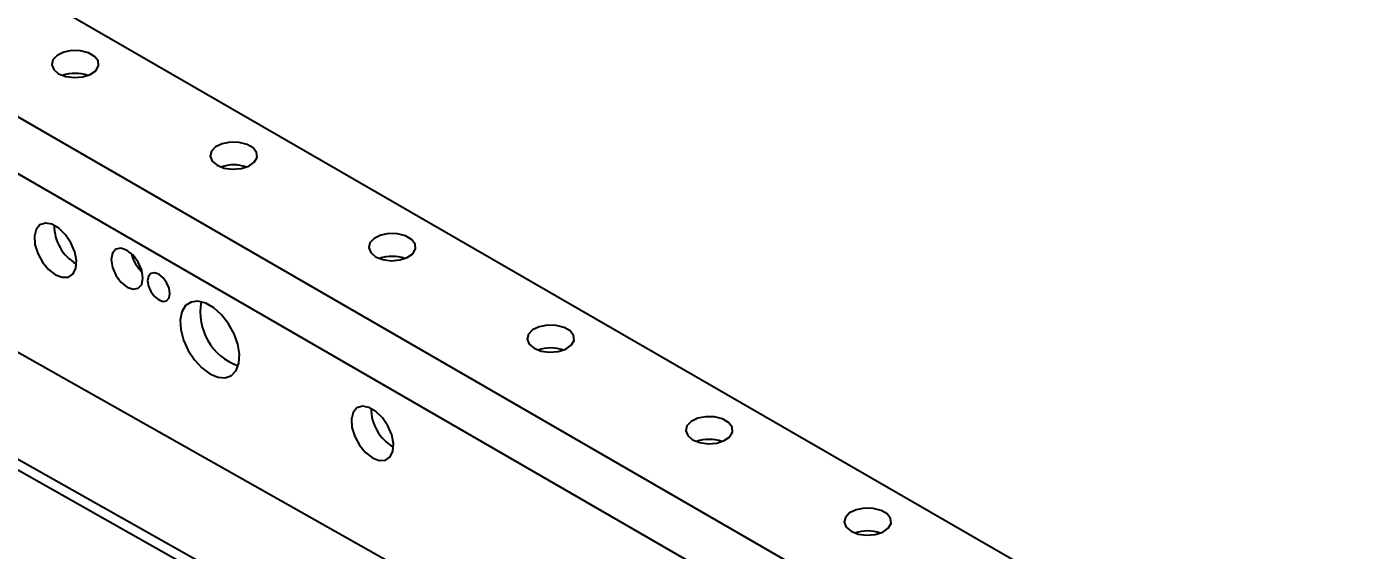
# Model space of a CAD drawing. Header units: inches. Extents: x 0 to 11, y 0 to 8.4.
# Drawn here: x 8.6229 to 9.1223, y 5.7705 to 5.965 of the extents above; entities that cross this region are included whole.
import ezdxf

# ---------------------------------------------------------------- set-up
doc = ezdxf.new("R2010")
doc.units = ezdxf.units.IN
doc.header["$MEASUREMENT"] = 0
doc.header["$PDSIZE"] = -1
doc.layers.add('OBJ', color=50, linetype='Continuous')
doc.dimstyles.get("Standard").update_dxf_attribs({"dimtxt": 0.18, "dimasz": 0.18, "dimexe": 0.18, "dimexo": 0.0625, "dimgap": 0.09, "dimtad": 0, "dimtih": 1, "dimtoh": 1, "dimdec": 4, "dimzin": 0, "dimdsep": 46, "dimtxsty": 'Standard', "dimcen": 0.09, "dimadec": 0, "dimazin": 0, "dimtfac": 1, "dimtdec": 4, "dimtofl": 0, "dimtmove": 0, "dimatfit": 3, "dimfxl": 1, "dimtolj": 1, "dimtzin": 0, "dimarcsym": 0})

# ---------------------------------------------------------------- blocks, each defined once
blk = doc.blocks.new('*D8')
at = {"layer": 'Defpoints', "color": 0, "transparency": 16777216}
for p in [(5.711596441947764, 7.075144194756552), (5.711596441947764, 4.366810861423873), (9.602395316461589, 4.366810861423874)]:
    blk.add_point(p, dxfattribs=at)
at = {"layer": 'OBJ', "color": 0, "lineweight": -2, "transparency": 16777216}
for p, q in [((5.761596441947764, 7.075144194756552), (9.727395316461589, 7.075144194756553)), ((9.602395316461589, 6.945144194756553), (9.602395316461589, 5.843477528090212)), ((9.602395316461589, 4.496810861423874), (9.602395316461589, 5.598477528090213)), ((5.761596441947764, 4.366810861423873), (9.727395316461589, 4.366810861423874))]:
    blk.add_line(p, q, dxfattribs=at)
at = {"layer": 'OBJ', "color": 0, "transparency": 16777216}
for points in [[(9.580728649794922, 6.945144194756553), (9.624061983128255, 6.945144194756553), (9.602395316461589, 7.075144194756553)], [(9.580728649794922, 4.496810861423874), (9.624061983128255, 4.496810861423874), (9.602395316461589, 4.366810861423874)]]:
    blk.add_solid(points, dxfattribs=at)
at = {"layer": 'OBJ', "color": 0, "transparency": 16777216, "insert": (9.602395316461589, 5.720977528090209), "char_height": 0.125, "attachment_point": 5}
blk.add_mtext('\\A1;32.500000', dxfattribs=at)

msp = doc.modelspace()

# ---------------------------------------------------------------- linework, layer by layer
at = {"color": 7, "linetype": 'Continuous', "lineweight": 25}
for p, q in [((9.150253326920348, 5.674067209361233), (7.504168863112857, 6.624331543372215)), ((9.107826920049154, 5.649574966006552), (7.46174245624167, 6.59983930001753)), ((9.089558510303315, 5.639028837540935), (7.443474046495835, 6.58929317155191)), ((8.77433553123126, 5.756692362431385), (8.497507610510647, 5.912648521395937)), ((8.734187444637744, 5.735534333674226), (8.459129529720231, 5.890493326942204)), ((8.7376240560267, 5.737681255354643), (8.46270904844438, 5.892559739116837))]:
    msp.add_line(p, q, dxfattribs=at)
at = {"color": 7, "linetype": 'Continuous', "lineweight": 25, "flags": 128}
for points in [[(8.634655925313664, 5.947563180383916), (8.637308800856417, 5.94651409735366), (8.640439004385897, 5.946089088222075), (8.643623784570387, 5.94634555282744), (8.646433019198502, 5.94724885420368), (8.648487305567203, 5.948676996494569), (8.649509200919205, 5.950437101170114), (8.649360692624702, 5.952291456340803), (8.648061837551783, 5.953989621065501), (8.645788053275245, 5.955302248788279), (8.64284642696111, 5.956052061861656), (8.639634241543218, 5.956137793875214), (8.636585320461586, 5.955547866245467), (8.634111437402947, 5.954361951967711), (8.632546703982626, 5.952740215336537), (8.632102446119527, 5.950901680870336), (8.632838663299777, 5.949094652836441), (8.634655925313664, 5.947563180383916)], [(8.693581490412543, 5.913546175724638), (8.696234365955295, 5.912497092694379), (8.699364569484775, 5.912072083562795), (8.702549349669267, 5.91232854816816), (8.70535858429738, 5.913231849544402), (8.707412870666081, 5.914659991835291), (8.708434766018083, 5.916420096510834), (8.708286257723582, 5.918274451681525), (8.706987402650661, 5.919972616406222), (8.704713618374123, 5.921285244129), (8.701771992059989, 5.922035057202377), (8.698559806642097, 5.922120789215936), (8.695510885560465, 5.921530861586189), (8.693037002501825, 5.920344947308432), (8.691472269081503, 5.918723210677256), (8.691028011218405, 5.916884676211057), (8.691764228398654, 5.915077648177162), (8.693581490412543, 5.913546175724638)], [(8.633477414011686, 5.87285533584905), (8.636022116273141, 5.871876664140022), (8.638291060559444, 5.871984753971176), (8.640038371550876, 5.873167892132118), (8.641074700989192, 5.875297867244831), (8.64128774649944, 5.878143863455884), (8.640654421294844, 5.88139747291563), (8.639243355988379, 5.884706116554148), (8.637207461400928, 5.887711251494314), (8.634767358301207, 5.890087224735885), (8.632187469722167, 5.891576562711115), (8.629747366622444, 5.892017872540927), (8.627711472034994, 5.891363331457633), (8.626300406728527, 5.889683869143862), (8.625667081523934, 5.887161481400849), (8.625880127034181, 5.884069508079433), (8.626916456472497, 5.880743012465896), (8.628663767463928, 5.877542471975863), (8.630932711750232, 5.874814714832931), (8.633477414011686, 5.87285533584905)], [(8.75250705551142, 5.879529171065358), (8.755159931054175, 5.878480088035102), (8.758290134583653, 5.878055078903516), (8.761474914768145, 5.878311543508882), (8.764284149396259, 5.879214844885122), (8.76633843576496, 5.880642987176011), (8.767360331116961, 5.882403091851556), (8.767211822822459, 5.884257447022245), (8.76591296774954, 5.885955611746943), (8.763639183473002, 5.88726823946972), (8.760697557158867, 5.888018052543098), (8.757485371740975, 5.888103784556656), (8.754436450659343, 5.887513856926908), (8.751962567600703, 5.886327942649152), (8.750397834180383, 5.884706206017978), (8.749953576317283, 5.882867671551778), (8.750689793497534, 5.881060643517882), (8.75250705551142, 5.879529171065358)], [(8.660109071776883, 5.868198305224732), (8.662375330446244, 5.867410573989719), (8.664296571776884, 5.867783871788868), (8.665580304192302, 5.869261367416212), (8.666031091069321, 5.871618125556019), (8.665580304192302, 5.87449535114557), (8.664296571776884, 5.877455012670969), (8.662375330446244, 5.880046528494374), (8.660109071776883, 5.881875363823821), (8.65784281310752, 5.882663095058835), (8.655921571776883, 5.882289797259686), (8.654637839361461, 5.880812301632342), (8.654187052484444, 5.878455543492535), (8.654637839361461, 5.875578317902985), (8.655921571776883, 5.872618656377584), (8.65784281310752, 5.870027140554179), (8.660109071776883, 5.868198305224732)], [(8.671894184796658, 5.863449014772777), (8.673479720246306, 5.862897896837833), (8.67482387229666, 5.863159066007014), (8.67572200598282, 5.864192761641815), (8.676037388592674, 5.865841612952314), (8.67572200598282, 5.867854597273363), (8.67482387229666, 5.869925255989826), (8.673479720246306, 5.871738350082695), (8.671894184796658, 5.873017852412064), (8.670308649347012, 5.873568970347009), (8.668964497296658, 5.873307801177828), (8.668066363610496, 5.872274105543026), (8.667750981000642, 5.870625254232527), (8.668066363610496, 5.868612269911479), (8.668964497296658, 5.866541611195015), (8.670308649347012, 5.864728517102148), (8.671894184796658, 5.863449014772777)], [(8.690868216758497, 5.836015874449274), (8.693849078108926, 5.834768177762365), (8.696608862609525, 5.83455925291514), (8.69894288966906, 5.835404594907751), (8.700678055177992, 5.837241508591789), (8.701685669848374, 5.839933758482626), (8.701891003509633, 5.843281672722085), (8.701278827503456, 5.847036951826714), (8.6998945441237, 5.850921083924582), (8.697840819335967, 5.85464600070671), (8.695269968512598, 5.857935442135728), (8.6923726598983, 5.860545445389042), (8.689363773618695, 5.862282438465322), (8.686466465004397, 5.863017596534315), (8.683895614181028, 5.862696396285168), (8.681841889393295, 5.861342659670967), (8.680457606013539, 5.859056787143455), (8.679845430007362, 5.856008311410826), (8.680050763668621, 5.852423323972321), (8.681058378339003, 5.848567706946026), (8.682793543847934, 5.844727413808509), (8.68512757090747, 5.841187261533607), (8.68788735540807, 5.83820980702043), (8.690868216758497, 5.836015874449274)], [(8.811432620610299, 5.845512166406079), (8.814085496153053, 5.844463083375823), (8.817215699682531, 5.844038074244237), (8.820400479867024, 5.844294538849602), (8.823209714495137, 5.845197840225842), (8.825264000863838, 5.846625982516733), (8.82628589621584, 5.848386087192276), (8.826137387921337, 5.850240442362967), (8.824838532848418, 5.851938607087663), (8.82256474857188, 5.853251234810442), (8.819623122257745, 5.854001047883819), (8.816410936839853, 5.854086779897377), (8.813362015758221, 5.853496852267629), (8.810888132699581, 5.852310937989873), (8.809323399279261, 5.850689201358699), (8.808879141416162, 5.848850666892498), (8.809615358596412, 5.847043638858603), (8.811432620610299, 5.845512166406079)], [(8.751328544209445, 5.804821326530492), (8.7538732464709, 5.803842654821463), (8.756142190757203, 5.803950744652616), (8.757889501748632, 5.805133882813558), (8.758925831186948, 5.807263857926272), (8.759138876697197, 5.810109854137326), (8.758505551492602, 5.81336346359707), (8.757094486186135, 5.81667210723559), (8.755058591598685, 5.819677242175755), (8.752618488498964, 5.822053215417327), (8.750038599919923, 5.823542553392556), (8.747598496820201, 5.823983863222368), (8.74556260223275, 5.823329322139075), (8.744151536926285, 5.821649859825301), (8.74351821172169, 5.819127472082291), (8.74373125723194, 5.816035498760875), (8.744767586670253, 5.812709003147337), (8.746514897661685, 5.809508462657305), (8.748783841947988, 5.806780705514372), (8.751328544209445, 5.804821326530492)], [(8.870358185709179, 5.8114951617468), (8.873011061251932, 5.810446078716543), (8.87614126478141, 5.810021069584957), (8.879326044965902, 5.810277534190322), (8.882135279594015, 5.811180835566564), (8.884189565962716, 5.812608977857453), (8.885211461314718, 5.814369082532997), (8.885062953020217, 5.816223437703687), (8.883764097947296, 5.817921602428385), (8.881490313670758, 5.819234230151162), (8.878548687356624, 5.819984043224539), (8.875336501938733, 5.820069775238098), (8.872287580857101, 5.81947984760835), (8.86981369779846, 5.818293933330594), (8.86824896437814, 5.81667219669942), (8.86780470651504, 5.814833662233219), (8.86854092369529, 5.813026634199324), (8.870358185709179, 5.8114951617468)], [(8.929283750808056, 5.77747815708752), (8.93193662635081, 5.776429074057263), (8.93506682988029, 5.776004064925679), (8.93825161006478, 5.776260529531044), (8.941060844692894, 5.777163830907284), (8.943115131061596, 5.778591973198173), (8.944137026413596, 5.780352077873718), (8.943988518119095, 5.782206433044408), (8.942689663046174, 5.783904597769105), (8.940415878769636, 5.785217225491883), (8.937474252455504, 5.785967038565261), (8.934262067037611, 5.786052770578819), (8.93121314595598, 5.78546284294907), (8.928739262897338, 5.784276928671315), (8.92717452947702, 5.782655192040139), (8.92673027161392, 5.780816657573939), (8.92746648879417, 5.779009629540044), (8.929283750808056, 5.77747815708752)]]:
    msp.add_lwpolyline(points, dxfattribs=at)
at = {"color": 7, "linetype": 'Continuous', "lineweight": 25}
for centre, radius, start, end in [((8.640843109649047, 5.933554846709749), 0.01413889598484116, 70.49262569286557, 109.5073743071412), ((8.699768674747924, 5.89953784205046), 0.01413889598485079, 70.49262569278096, 109.5073743072122), ((8.649283577852989, 5.891030034008247), 0.01626503594346578, 179.3863820837508, 240.6082413835593), ((8.675131690793913, 5.883709207886151), 0.01368724084607809, 193.0620283766334, 226.9325950906683), ((8.758694239846804, 5.865520837391201), 0.01413889598483129, 70.49262569256885, 109.5073743074379), ((8.708519780750223, 5.858964355626505), 0.02121434853392148, 169.4878725943459, 250.5067508729569), ((8.817619804945682, 5.831503832731937), 0.0141388959848156, 70.4926256924937, 109.5073743075063), ((8.767134708050726, 5.822996024689677), 0.01626503594344515, 179.3863820836436, 240.6082413836692), ((8.87654537004456, 5.797486828072631), 0.01413889598484217, 70.49262569294424, 109.5073743070558), ((8.935470935143439, 5.763469823413313), 0.01413889598488019, 70.49262569298355, 109.5073743070097)]:
    msp.add_arc(centre, radius, start, end, dxfattribs=at)

# ---------------------------------------------------------------- dimensions: what is measured, and where the dimension line sits
at = {"layer": 'OBJ'}
dim = msp.add_linear_dim(base=(9.602395316461589, 4.366810861423874), p1=(5.711596441947762, 7.075144194756549), p2=(5.711596441947762, 4.366810861423871), angle=90, dimstyle='Standard', override={"dimtxt": 0.125, "dimasz": 0.13, "dimexe": 0.125, "dimexo": 0.05, "dimgap": 0.06, "dimdec": 6, "dimlfac": 12, "dimzin": 1, "dimadec": 2, "dimtdec": 2, "dimtzin": 1}, dxfattribs=at)
dim.commit()
dim.dimension.update_dxf_attribs({"geometry": '*D8', "text_midpoint": (9.602395316461589, 5.720977528090209)})

doc.saveas('drawing.dxf')
